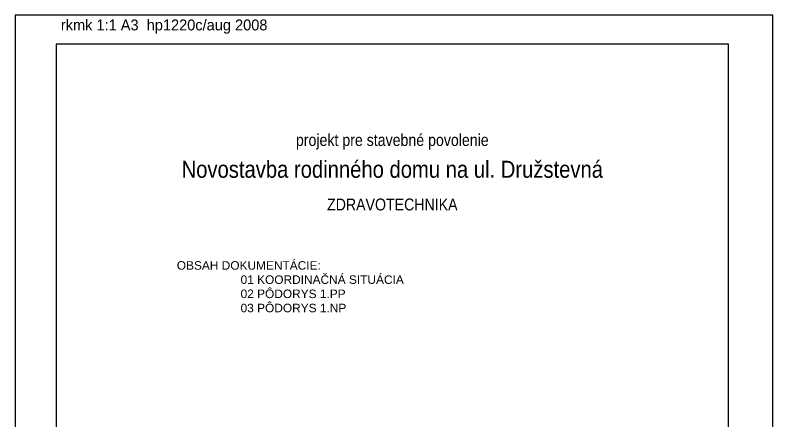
# Model space of a CAD drawing. Header units: millimetres. Extents: x 462666 to 1244237, y 2328025 to 3795663.
# Drawn here: x 1148345 to 1170595, y 2850595 to 2862510 of the extents above; entities that cross this region are included whole.
import ezdxf
from ezdxf.enums import TextEntityAlignment as Align

# ---------------------------------------------------------------- set-up
doc = ezdxf.new("R2010")
doc.units = ezdxf.units.MM
doc.layers.add('RAM_100', color=160, linetype='Continuous')
doc.layers.add('ROZPISKA100', color=7, linetype='Continuous')
doc.styles.add('ARIAL', font='arial.ttf', dxfattribs={"height": 250})
doc.styles.add('ROMANS', font='arial.ttf', dxfattribs={"width": 0.85})

msp = doc.modelspace()

# ---------------------------------------------------------------- linework, layer by layer
at = {"layer": 'Defpoints', "linetype": 'Continuous'}
for points in [[(1148344.9, 2862509.6), (1148344.9, 2832809.6), (1170594.9, 2832809.6), (1170594.9, 2862509.6)], [(1149544.9, 2861659.6), (1149544.9, 2833459.6), (1169294.9, 2833459.6), (1169294.9, 2861659.6)], [(1169294.9, 2861659.6), (1149544.9, 2861659.6), (1149544.9, 2833459.6), (1169294.9, 2833459.6)]]:
    msp.add_lwpolyline(points, close=True, dxfattribs=at)

# ---------------------------------------------------------------- texts
at = {"layer": 'RAM_100', "linetype": 'Continuous'}
msp.add_text('rkmk 1:1 A3  hp1220c/aug 2008', height=320, dxfattribs=at).set_placement((1149686.9, 2862062))
at = {"layer": 'ROZPISKA100', "style": 'ROMANS', "width": 0.85}
for s, height, p in [('projekt pre stavebné povolenie', 350, (1159419.9, 2858843.3)), ('Novostavba rodinného domu na ul. Družstevná', 500, (1159419.9, 2857983.5)), ('ZDRAVOTECHNIKA', 350, (1159419.9, 2856948.9))]:
    msp.add_text(s, height=height, dxfattribs=at).set_placement(p, align=Align.MIDDLE_CENTER)
at = {"layer": 'ROZPISKA100', "insert": (1153091.4, 2855284.2), "char_height": 250, "width": 11861.846, "attachment_point": 1, "style": 'ARIAL'}
msp.add_mtext('{\\fArial|b0|i0|c0|p0;\\C0;OBSAH DOKUMENTÁCIE:\\P^I         01 KOORDINAČNÁ SITUÁCIA\\P^I         02 PÔDORYS 1.PP\\P^I         03 PÔDORYS 1.NP\\P   }', dxfattribs=at)

doc.saveas('drawing.dxf')
